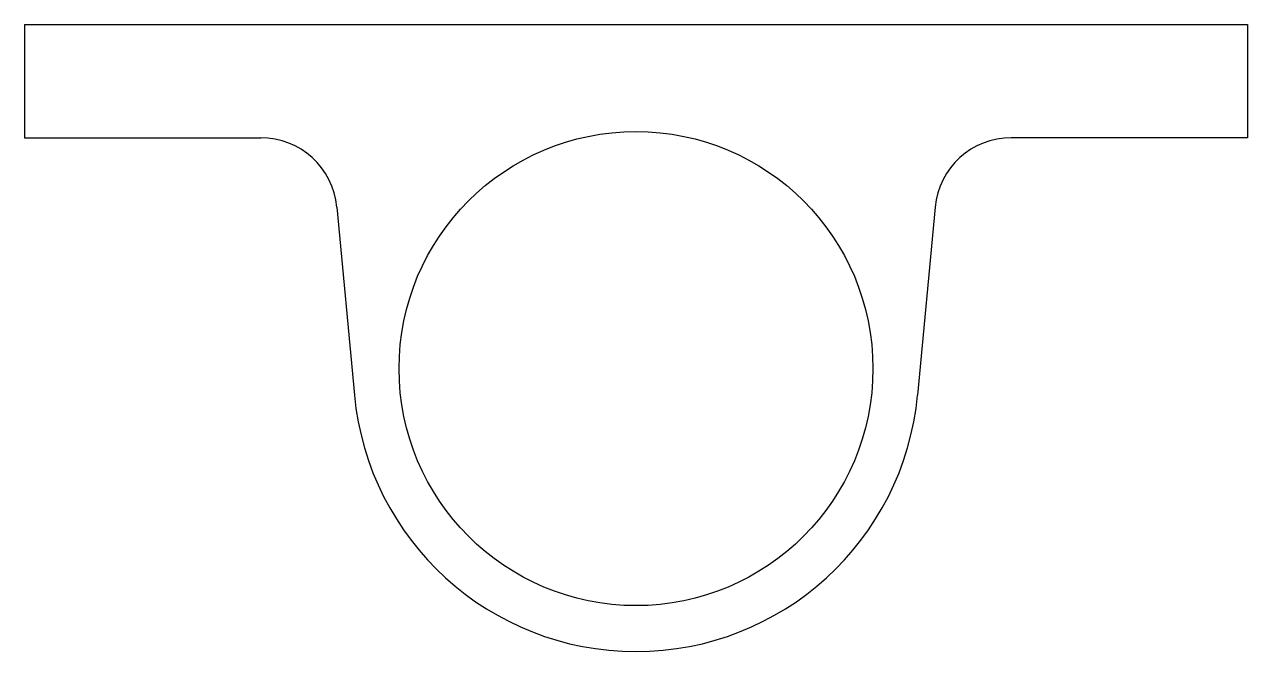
# Model space of a CAD drawing. Header units: millimetres. Extents: x -80 to 80, y -37 to 45.
import ezdxf

# ---------------------------------------------------------------- set-up
doc = ezdxf.new("R2010")
doc.units = ezdxf.units.MM

msp = doc.modelspace()

# ---------------------------------------------------------------- linework, layer by layer
at = {"color": 7, "linetype": 'Continuous', "lineweight": 25}
for p, q in [((-80, 45), (-80, 30.19)), ((-80, 45), (80, 45)), ((80, 45), (80, 30.19)), ((-80, 30.19), (-49.1, 30.19)), ((80, 30.19), (49.1, 30.19)), ((-39.15, 21.13), (-36.84, -3.46)), ((39.15, 21.13), (36.84, -3.46))]:
    msp.add_line(p, q, dxfattribs=at)
msp.add_circle((0, 0), 31, dxfattribs=at)
for centre, radius, start, end in [((-49.1, 20.19), 10, 5.368, 90), ((49.1, 20.19), 10, 90, 174.632), ((0, 0), 37, 185.368, 354.632)]:
    msp.add_arc(centre, radius, start, end, dxfattribs=at)

doc.saveas('drawing.dxf')
